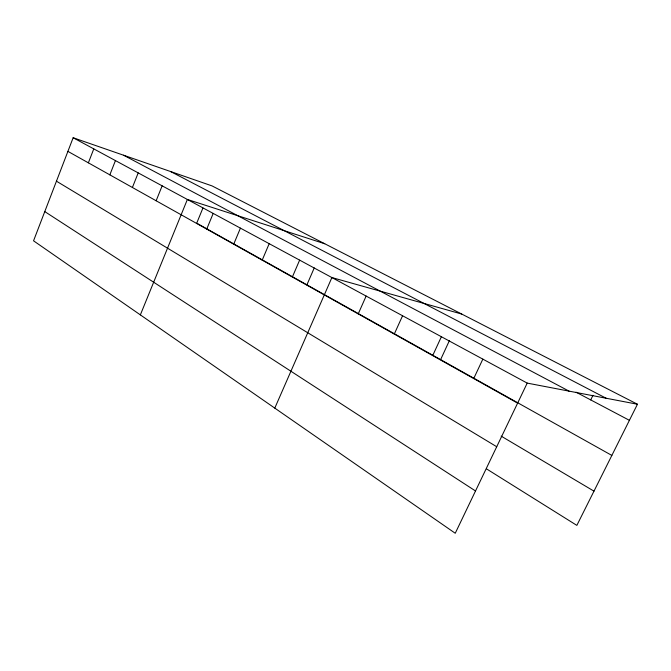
<?xml version="1.0" encoding="UTF-8"?>
<svg xmlns="http://www.w3.org/2000/svg" width="671" height="671" viewBox="0 0 671 671"><rect width="100%" height="100%" fill="white"/><g stroke="black" fill="none" stroke-linecap="round" stroke-linejoin="round"><path stroke-width="1.01" d="M637.45 404.244L212.011 185.892L73.147 137.74L33.55 240.814L455.248 533.26L527.213 383.107L637.45 404.244L576.85 525.385L486.559 468.903M88.371 162.827L93.781 148.895M109.843 174.854L115.437 160.595M132.405 187.477L138.201 172.892M156.133 200.772L162.147 185.833M140.356 314.884L187.377 199.463L324.739 243.741M202.936 208.002L196.712 223.166L611.843 455.424M206.727 229.088L213.193 213.42M233.709 244.194L240.419 228.132M262.202 260.147L269.188 243.682M292.355 277.022L299.635 260.13M306.915 284.823L314.254 267.905M274.791 408.111L331.893 277.559L461.698 314.036M358.213 313.894L366.14 296.07M394.271 334.083L402.566 315.756M432.694 355.588L441.384 336.733M440.621 359.622L449.377 340.667M473.718 378.553L482.843 359.128M590.706 399.908L592.979 395.294M170.56 171.516L606.131 398.238M576.062 392.183L629.406 420.323M123.565 155.219L569.033 391.126M73.147 137.74L527.213 383.107M67.914 151.378L517.618 403.128M501.145 436.116L593.978 491.147M56.456 181.187L496.716 446.735M44.772 211.591L475.521 490.971"/></g></svg>
